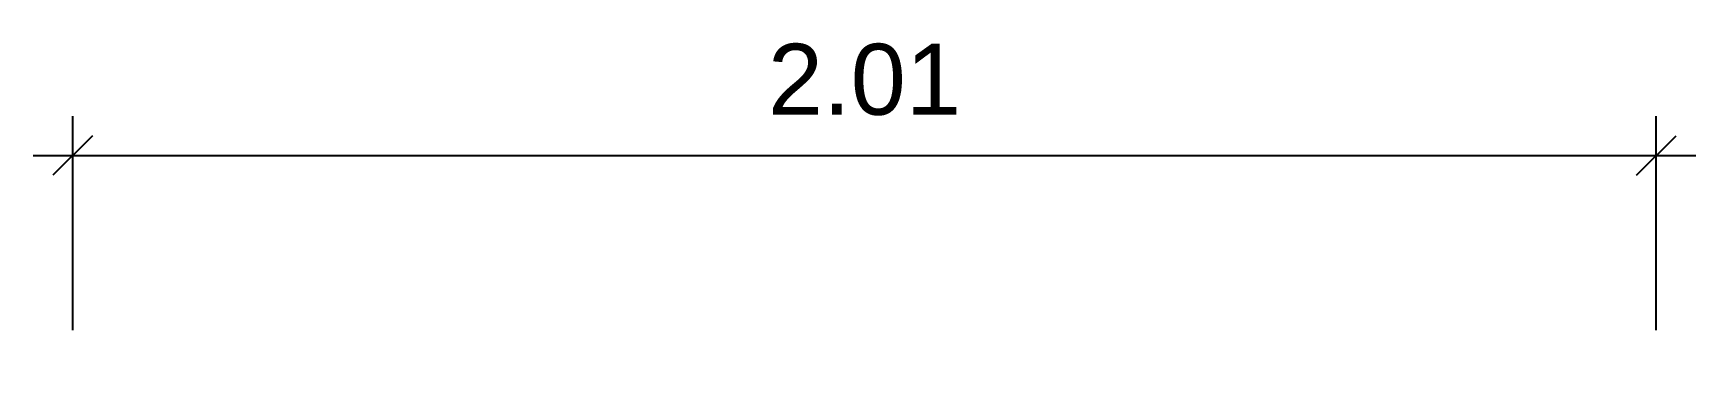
# Model space of a CAD drawing. Header units: millimetres. Extents: x 0 to 2.11, y 0 to 0.43.
import ezdxf

# ---------------------------------------------------------------- set-up
doc = ezdxf.new("R2010")
doc.units = ezdxf.units.MM
doc.styles.get("Standard").update_dxf_attribs({"font": 'arial.ttf'})
doc.dimstyles.new('1-50', dxfattribs={"dimscale": 0.5, "dimtxt": 0.18, "dimasz": 0.1, "dimexe": 0.1, "dimexo": 0.1, "dimgap": 0.1, "dimtad": 1, "dimzin": 4, "dimdsep": 46, "dimtxsty": 'Standard', "dimblk": 'OBLIQUE', "dimcen": 0.1, "dimdle": 0.1, "dimclrd": 1, "dimclre": 1, "dimclrt": 256, "dimadec": 0, "dimazin": 0, "dimtfac": 1, "dimtmove": 0, "dimatfit": 3, "dimldrblk": 'ORIGIN2', "dimfxl": 1, "dimtolj": 1, "dimtzin": 0, "dimarcsym": 1})

# ---------------------------------------------------------------- blocks, each defined once
blk = doc.blocks.new('_Oblique')
at = {"color": 0, "linetype": 'ByBlock', "lineweight": -2}
blk.add_line((-0.5, -0.5), (0.5, 0.5), dxfattribs=at)
blk = doc.blocks.new('*D5')
at = {"color": 1, "lineweight": -2, "transparency": 16777216}
for p, q in [((0.05, 0.05), (0.05, 0.3215)), ((2.0553, 0.05), (2.0553, 0.3215)), ((0, 0.2715), (2.1053, 0.2715))]:
    blk.add_line(p, q, dxfattribs=at)
at = {"layer": 'Defpoints', "color": 0, "transparency": 16777216}
for p in [(2.0553, 0.2715), (0.05, 0), (2.0553, 0)]:
    blk.add_point(p, dxfattribs=at)
at = {"color": 1, "lineweight": -2, "transparency": 16777216, "xscale": 0.05, "yscale": 0.05, "zscale": 0.05, "rotation": 180}
blk.add_blockref('_Oblique', (0.05, 0.2715), dxfattribs=at)
at = {"color": 1, "lineweight": -2, "transparency": 16777216, "xscale": 0.05, "yscale": 0.05, "zscale": 0.05}
blk.add_blockref('_Oblique', (2.0553, 0.2715), dxfattribs=at)
at = {"transparency": 16777216, "insert": (1.0526, 0.3675), "char_height": 0.09, "attachment_point": 5}
blk.add_mtext('\\A1;2.01', dxfattribs=at)
blk = doc.blocks.new('_Origin2')
at = {"color": 0, "linetype": 'ByBlock', "lineweight": -2}
blk.add_line((-0.5, 0), (-1, 0), dxfattribs=at)
for radius in [0.5, 0.25]:
    blk.add_circle((0, 0), radius, dxfattribs=at)

msp = doc.modelspace()

# ---------------------------------------------------------------- dimensions: what is measured, and where the dimension line sits
dim = msp.add_linear_dim(base=(2.0553, 0.2715), p1=(0.05, 0), p2=(2.0553, 0), dimstyle='1-50')
dim.commit()
dim.dimension.update_dxf_attribs({"geometry": '*D5', "text_midpoint": (1.0526, 0.3675)})

doc.saveas('drawing.dxf')
